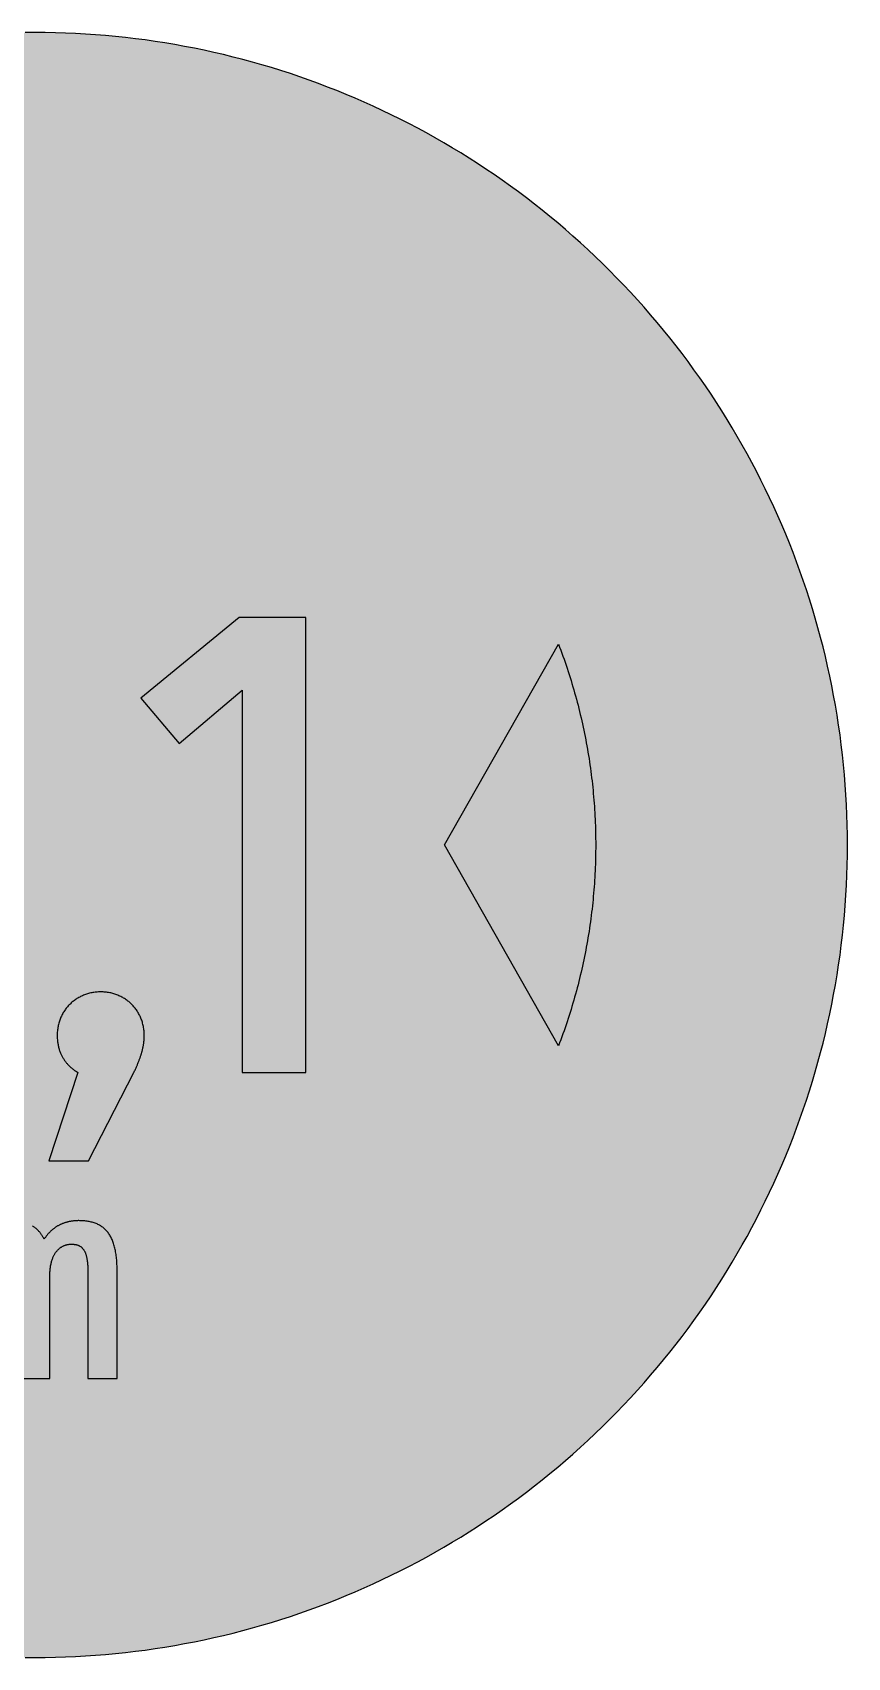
# Model space of a CAD drawing. Header units: millimetres. Extents: x 0 to 212, y 0 to 212.
# Drawn here: x 105.5 to 211.7, y 0.1 to 211.7 of the extents above; entities that cross this region are included whole.
import ezdxf

# ---------------------------------------------------------------- set-up
doc = ezdxf.new("R2010")
doc.units = ezdxf.units.MM

msp = doc.modelspace()

# ---------------------------------------------------------------- hatches: boundary and pattern name
for color, points in [(254, [(211.7189, 105.8869), (211.709, 107.2007), (211.6861, 108.5139), (211.6455, 109.8245), (211.5871, 111.1326), (211.5134, 112.4407), (211.4245, 113.7437), (211.3204, 115.0468), (211.201, 116.3447), (211.0638, 117.6426), (210.9114, 118.9355), (210.7413, 120.2258), (210.5584, 121.5136), (210.3577, 122.7988), (210.1418, 124.079), (209.9107, 125.3566), (209.6643, 126.6292), (209.4027, 127.8992), (209.1258, 129.1641), (208.8337, 130.4239), (208.5264, 131.6812), (208.2038, 132.936), (207.866, 134.1831), (207.5104, 135.4277), (207.1421, 136.6647), (206.7611, 137.8991), (206.3623, 139.1285), (205.9483, 140.3502), (205.5216, 141.5694), (205.0771, 142.781), (204.6199, 143.9901), (204.1474, 145.1915), (203.6623, 146.3853), (203.1619, 147.574), (202.6463, 148.7576), (202.1154, 149.9362), (201.5693, 151.1046), (201.0105, 152.2705), (200.439, 153.4262), (199.8523, 154.5768), (199.2503, 155.7198), (198.6356, 156.8577), (198.0057, 157.9855), (197.3605, 159.1081), (196.7052, 160.2232), (196.0321, 161.3281), (195.3489, 162.4279), (194.6504, 163.5176), (193.9366, 164.6022), (193.2102, 165.6766), (192.471, 166.7434), (191.7167, 167.8), (190.9521, 168.849), (190.1698, 169.8904), (189.3773, 170.9217), (188.5696, 171.9428), (187.7517, 172.9562), (186.9161, 173.9621), (186.0702, 174.9552), (185.2117, 175.9407), (184.338, 176.9161), (183.454, 177.8838), (182.5549, 178.8389), (181.643, 179.7837), (180.721, 180.7185), (179.7837, 181.643), (178.8389, 182.5549), (177.8838, 183.454), (176.9161, 184.338), (175.9407, 185.2117), (174.9552, 186.0702), (173.9621, 186.9161), (172.9562, 187.7492), (171.9428, 188.5696), (170.9217, 189.3773), (169.8904, 190.1698), (168.849, 190.9496), (167.8, 191.7167), (166.7408, 192.471), (165.6766, 193.2102), (164.6022, 193.9366), (163.5176, 194.6504), (162.4279, 195.3489), (161.3281, 196.0321), (160.2232, 196.7052), (159.1081, 197.3631), (157.9855, 198.0057), (156.8577, 198.6356), (155.7198, 199.2503), (154.5768, 199.8523), (153.4262, 200.439), (152.2705, 201.0131), (151.1046, 201.5719), (149.9362, 202.1154), (148.7576, 202.6463), (147.574, 203.1619), (146.3853, 203.6623), (145.1889, 204.15), (143.9875, 204.6199), (142.781, 205.0796), (141.5694, 205.5216), (140.3502, 205.9483), (139.1285, 206.3623), (137.8991, 206.7611), (136.6647, 207.1446), (135.4252, 207.5129), (134.1831, 207.866), (132.9334, 208.2038), (131.6812, 208.5264), (130.4239, 208.8337), (129.1641, 209.1284), (127.8966, 209.4052), (126.6292, 209.6668), (125.3541, 209.9132), (124.0765, 210.1444), (122.7963, 210.3603), (121.5136, 210.5584), (120.2258, 210.7438), (118.9355, 210.9114), (117.6401, 211.0638), (116.3447, 211.201), (115.0468, 211.3229), (113.7437, 211.4271), (112.4382, 211.516), (111.1326, 211.5896), (109.8245, 211.6455), (108.5113, 211.6861), (107.1982, 211.7115), (105.885, 211.7192), (104.5693, 211.7115), (103.2561, 211.6861), (101.9454, 211.6455), (100.6373, 211.5896), (99.3292, 211.516), (98.0262, 211.4271), (96.7232, 211.3229), (95.4253, 211.201), (94.1273, 211.0638), (92.8345, 210.9114), (91.5441, 210.7438), (90.2564, 210.5584), (88.9711, 210.3603), (87.691, 210.1444), (86.4133, 209.9132), (85.1408, 209.6668), (83.8708, 209.4052), (82.6059, 209.1284), (81.346, 208.8337), (80.0887, 208.5264), (78.834, 208.2038), (77.5868, 207.866), (76.3422, 207.5129), (75.1053, 207.1446), (73.8708, 206.7611), (72.6415, 206.3623), (71.4197, 205.9483), (70.2005, 205.5216), (68.9889, 205.0796), (67.7799, 204.6199), (66.5785, 204.15), (65.3847, 203.6623), (64.196, 203.1619), (63.0123, 202.6463), (61.8338, 202.1154), (60.6628, 201.5719), (59.4995, 201.0131), (58.3438, 200.439), (57.1932, 199.8523), (56.0502, 199.2503), (54.9123, 198.6356), (53.7845, 198.0057), (52.6618, 197.3631), (51.5468, 196.7052), (50.4419, 196.0321), (49.342, 195.3489), (48.2524, 194.6504), (47.1678, 193.9366), (46.0934, 193.2102), (45.0266, 192.471), (43.9699, 191.7167), (42.9209, 190.9496), (41.8795, 190.1698), (40.8483, 189.3773), (39.8272, 188.5696), (38.8137, 187.7492), (37.8079, 186.9161), (36.8148, 186.0702), (35.8292, 185.2117), (34.8539, 184.338), (33.8861, 183.454), (32.9311, 182.5549), (31.9862, 181.643), (31.049, 180.7185), (30.1269, 179.7837), (29.2151, 178.8389), (28.3159, 177.8838), (27.432, 176.9161), (26.5582, 175.9407), (25.6997, 174.9552), (24.8539, 173.9621), (24.0208, 172.9562), (23.2004, 171.9428), (22.3926, 170.9217), (21.6002, 169.8904), (20.8204, 168.849), (20.0533, 167.8), (19.2989, 166.7434), (18.5598, 165.6766), (17.8333, 164.6022), (17.1196, 163.5176), (16.4211, 162.4279), (15.7378, 161.3281), (15.0647, 160.2232), (14.4069, 159.1081), (13.7643, 157.9855), (13.1343, 156.8577), (12.5197, 155.7198), (11.9177, 154.5768), (11.3309, 153.4262), (10.7569, 152.2705), (10.1981, 151.1046), (9.6545, 149.9362), (9.1237, 148.7576), (8.6081, 147.574), (8.1077, 146.3853), (7.62, 145.1915), (7.1501, 143.9901), (6.6904, 142.781), (6.2484, 141.5694), (5.8217, 140.3502), (5.4077, 139.1285), (5.0089, 137.8991), (4.6253, 136.6647), (4.257, 135.4277), (3.904, 134.1831), (3.5662, 132.936), (3.2436, 131.6812), (2.9362, 130.4239), (2.6416, 129.1641), (2.3647, 127.8992), (2.1031, 126.6292), (1.8567, 125.3566), (1.6256, 124.079), (1.4097, 122.7988), (1.2116, 121.5136), (1.0262, 120.2258), (0.8585, 118.9355), (0.7061, 117.6426), (0.569, 116.3447), (0.447, 115.0468), (0.3429, 113.7437), (0.254, 112.4407), (0.1803, 111.1326), (0.1245, 109.8245), (0.0838, 108.5139), (0.0584, 107.2007), (0.0508, 105.885), (0.0584, 104.5718), (0.0838, 103.2586), (0.1245, 101.9454), (0.1803, 100.6373), (0.254, 99.3318), (0.3429, 98.0262), (0.447, 96.7232), (0.569, 95.4253), (0.7061, 94.1299), (0.8585, 92.8345), (1.0262, 91.5441), (1.2116, 90.2564), (1.4097, 88.9737), (1.6256, 87.6935), (1.8567, 86.4159), (2.1031, 85.1408), (2.3647, 83.8733), (2.6416, 82.6059), (2.9362, 81.346), (3.2436, 80.0887), (3.5662, 78.8365), (3.904, 77.5868), (4.257, 76.3448), (4.6253, 75.1053), (5.0089, 73.8708), (5.4077, 72.6415), (5.8217, 71.4197), (6.2484, 70.2005), (6.6904, 68.9889), (7.1501, 67.7824), (7.62, 66.581), (8.1077, 65.3847), (8.6081, 64.196), (9.1237, 63.0123), (9.6545, 61.8338), (10.1981, 60.6654), (10.7569, 59.4995), (11.3309, 58.3438), (11.9177, 57.1932), (12.5197, 56.0502), (13.1343, 54.9123), (13.7643, 53.7845), (14.4069, 52.6618), (15.0647, 51.5468), (15.7378, 50.4419), (16.4211, 49.342), (17.1196, 48.2524), (17.8333, 47.1678), (18.5598, 46.0934), (19.2989, 45.0291), (20.0533, 43.9699), (20.8204, 42.9209), (21.6002, 41.8795), (22.3926, 40.8483), (23.2004, 39.8272), (24.0208, 38.8137), (24.8539, 37.8079), (25.6997, 36.8148), (26.5582, 35.8292), (27.432, 34.8539), (28.3159, 33.8861), (29.2151, 32.9311), (30.1269, 31.9862), (31.049, 31.049), (31.9862, 30.1269), (32.9311, 29.2151), (33.8861, 28.3159), (34.8539, 27.432), (35.8292, 26.5582), (36.8148, 25.6997), (37.8079, 24.8539), (38.8137, 24.0182), (39.8272, 23.2004), (40.8483, 22.3926), (41.8795, 21.6002), (42.9209, 20.8178), (43.9699, 20.0533), (45.0266, 19.2989), (46.0934, 18.5598), (47.1678, 17.8333), (48.2524, 17.1196), (49.342, 16.4211), (50.4419, 15.7378), (51.5468, 15.0647), (52.6618, 14.4094), (53.7845, 13.7643), (54.9123, 13.1343), (56.0502, 12.5197), (57.1932, 11.9177), (58.3438, 11.3309), (59.4995, 10.7594), (60.6628, 10.2006), (61.8338, 9.6545), (63.0123, 9.1237), (64.196, 8.6081), (65.3847, 8.1077), (66.5785, 7.6225), (67.7799, 7.1501), (68.9889, 6.6929), (70.2005, 6.2484), (71.4197, 5.8217), (72.6415, 5.4077), (73.8708, 5.0089), (75.1053, 4.6279), (76.3422, 4.2596), (77.5868, 3.904), (78.834, 3.5662), (80.0887, 3.2436), (81.346, 2.9362), (82.6059, 2.6441), (83.8708, 2.3673), (85.1408, 2.1057), (86.4133, 1.8593), (87.691, 1.6281), (88.9711, 1.4122), (90.2564, 1.2116), (91.5441, 1.0287), (92.8345, 0.8585), (94.1273, 0.7061), (95.4253, 0.569), (96.7232, 0.4496), (98.0262, 0.3454), (99.3292, 0.2565), (100.6373, 0.1829), (101.9454, 0.1245), (103.2561, 0.0838), (104.5693, 0.061), (105.885, 0.0533), (107.1982, 0.061), (108.5113, 0.0838), (109.8245, 0.1245), (111.1326, 0.1829), (112.4382, 0.2565), (113.7437, 0.3454), (115.0468, 0.4496), (116.3447, 0.569), (117.6401, 0.7061), (118.9355, 0.8585), (120.2258, 1.0287), (121.5136, 1.2116), (122.7963, 1.4122), (124.0765, 1.6281), (125.3541, 1.8593), (126.6292, 2.1057), (127.8966, 2.3673), (129.1641, 2.6441), (130.4239, 2.9362), (131.6812, 3.2436), (132.9334, 3.5662), (134.1831, 3.904), (135.4252, 4.2596), (136.6647, 4.6279), (137.8991, 5.0089), (139.1285, 5.4077), (140.3502, 5.8217), (141.5694, 6.2484), (142.781, 6.6929), (143.9875, 7.1501), (145.1889, 7.6225), (146.3853, 8.1077), (147.574, 8.6081), (148.7576, 9.1237), (149.9362, 9.6545), (151.1046, 10.2006), (152.2705, 10.7594), (153.4262, 11.3309), (154.5768, 11.9177), (155.7198, 12.5197), (156.8577, 13.1343), (157.9855, 13.7643), (159.1081, 14.4094), (160.2232, 15.0647), (161.3281, 15.7378), (162.4279, 16.4211), (163.5176, 17.1196), (164.6022, 17.8333), (165.6766, 18.5598), (166.7408, 19.2989), (167.8, 20.0533), (168.849, 20.8178), (169.8904, 21.6002), (170.9217, 22.3926), (171.9428, 23.2004), (172.9562, 24.0182), (173.9621, 24.8539), (174.9552, 25.6997), (175.9407, 26.5582), (176.9161, 27.432), (177.8838, 28.3159), (178.8389, 29.2151), (179.7837, 30.1269), (180.721, 31.049), (181.643, 31.9862), (182.5549, 32.9311), (183.454, 33.8861), (184.338, 34.8539), (185.2117, 35.8292), (186.0702, 36.8148), (186.9161, 37.8079), (187.7517, 38.8137), (188.5696, 39.8272), (189.3773, 40.8483), (190.1698, 41.8795), (190.9521, 42.9209), (191.7167, 43.9699), (192.471, 45.0291), (193.2102, 46.0934), (193.9366, 47.1678), (194.6504, 48.2524), (195.3489, 49.342), (196.0321, 50.4419), (196.7052, 51.5468), (197.3605, 52.6618), (198.0057, 53.7845), (198.6356, 54.9123), (199.2503, 56.0502), (199.8523, 57.1932), (200.439, 58.3438), (201.0105, 59.4995), (201.5693, 60.6654), (202.1154, 61.8338), (202.6463, 63.0123), (203.1619, 64.196), (203.6623, 65.3847), (204.1474, 66.581), (204.6199, 67.7824), (205.0771, 68.9889), (205.5216, 70.2005), (205.9483, 71.4197), (206.3623, 72.6415), (206.7611, 73.8708), (207.1421, 75.1053), (207.5104, 76.3448), (207.866, 77.5868), (208.2038, 78.8365), (208.5264, 80.0887), (208.8337, 81.346), (209.1258, 82.6059), (209.4027, 83.8733), (209.6643, 85.1408), (209.9107, 86.4159), (210.1418, 87.6935), (210.3577, 88.9737), (210.5584, 90.2564), (210.7413, 91.5441), (210.9114, 92.8345), (211.0638, 94.1299), (211.201, 95.4253), (211.3204, 96.7232), (211.4245, 98.0262), (211.5134, 99.3318), (211.5871, 100.6373), (211.6455, 101.9454), (211.6861, 103.2586), (211.709, 104.5718), (211.7166, 105.885)]), (59, [(132.8663, 76.2536), (141.1633, 76.2536), (141.1633, 135.5203), (132.4434, 135.5203), (119.658, 125.0209), (124.6547, 119.0939), (132.8663, 126.0366)]), (59, [(159.2005, 105.8869), (174.0613, 132.0557), (174.2084, 131.6634), (174.3558, 131.2697), (174.5005, 130.876), (174.6428, 130.4823), (174.7825, 130.0886), (174.9196, 129.6924), (175.0568, 129.2962), (175.1889, 128.8999), (175.3184, 128.5011), (175.448, 128.1024), (175.575, 127.7036), (175.6969, 127.3048), (175.8188, 126.9035), (175.9382, 126.5022), (176.055, 126.1008), (176.1693, 125.6995), (176.2811, 125.2982), (176.3928, 124.8943), (176.4995, 124.4905), (176.6062, 124.0866), (176.7078, 123.6802), (176.8094, 123.2764), (176.9059, 122.87), (177.0024, 122.4636), (177.0964, 122.0546), (177.1879, 121.6482), (177.2768, 121.2393), (177.3631, 120.8303), (177.4469, 120.4214), (177.5308, 120.0125), (177.6095, 119.6035), (177.6857, 119.192), (177.7619, 118.7831), (177.833, 118.3716), (177.9041, 117.9601), (177.9727, 117.5461), (178.0388, 117.1346), (178.0997, 116.7206), (178.1607, 116.3091), (178.2191, 115.8951), (178.275, 115.4811), (178.3309, 115.0671), (178.3817, 114.6531), (178.4299, 114.2365), (178.4756, 113.8225), (178.5214, 113.4059), (178.562, 112.9894), (178.6026, 112.5753), (178.6382, 112.1588), (178.6738, 111.7422), (178.7068, 111.3231), (178.7373, 110.9066), (178.7652, 110.49), (178.7881, 110.0709), (178.8109, 109.6543), (178.8312, 109.2352), (178.8516, 108.8187), (178.8668, 108.3996), (178.8795, 107.9805), (178.8897, 107.5614), (178.8973, 107.1423), (178.9049, 106.7232), (178.9074, 106.3041), (178.91, 105.885), (178.9074, 105.4659), (178.9049, 105.0468), (178.8973, 104.6277), (178.8897, 104.2086), (178.8795, 103.7895), (178.8668, 103.3704), (178.8516, 102.9538), (178.8312, 102.5347), (178.8109, 102.1156), (178.7881, 101.6991), (178.7652, 101.28), (178.7373, 100.8634), (178.7068, 100.4468), (178.6738, 100.0303), (178.6382, 99.6137), (178.6026, 99.1972), (178.562, 98.7806), (178.5214, 98.364), (178.4756, 97.9475), (178.4299, 97.5335), (178.3817, 97.1194), (178.3309, 96.7029), (178.275, 96.2889), (178.2191, 95.8748), (178.1607, 95.4608), (178.0997, 95.0493), (178.0388, 94.6353), (177.9727, 94.2238), (177.9041, 93.8098), (177.833, 93.3983), (177.7619, 92.9869), (177.6857, 92.5779), (177.6095, 92.1664), (177.5308, 91.7575), (177.4469, 91.346), (177.3631, 90.9371), (177.2768, 90.5307), (177.1879, 90.1217), (177.0964, 89.7128), (177.0024, 89.3064), (176.9059, 88.9), (176.8094, 88.4936), (176.7078, 88.0897), (176.6062, 87.6833), (176.4995, 87.2795), (176.3928, 86.8756), (176.2811, 86.4718), (176.1693, 86.0704), (176.055, 85.6666), (175.9382, 85.2653), (175.8188, 84.8665), (175.6969, 84.4652), (175.575, 84.0664), (175.448, 83.6676), (175.3184, 83.2688), (175.1889, 82.87), (175.0568, 82.4738), (174.9196, 82.0776), (174.7825, 81.6813), (174.6428, 81.2876), (174.5005, 80.8939), (174.3558, 80.5002), (174.2084, 80.1065), (174.0611, 79.7154)]), (59, [(108.7508, 81.0793), (108.7501, 80.9371), (108.7552, 80.7974), (108.7628, 80.6602), (108.7704, 80.5256), (108.7831, 80.3935), (108.7984, 80.264), (108.8161, 80.137), (108.8339, 80.0125), (108.8568, 79.8906), (108.8796, 79.7712), (108.905, 79.6519), (108.933, 79.5376), (108.9635, 79.4233), (108.9965, 79.314), (109.0295, 79.2048), (109.0651, 79.0981), (109.1032, 78.994), (109.1413, 78.8924), (109.1819, 78.7908), (109.2251, 78.6943), (109.2683, 78.5978), (109.3114, 78.5038), (109.3597, 78.4123), (109.4054, 78.3234), (109.4537, 78.2371), (109.5045, 78.1507), (109.5527, 78.0669), (109.6061, 77.9856), (109.6569, 77.9069), (109.7102, 77.8307), (109.7636, 77.7545), (109.8194, 77.6808), (109.8728, 77.6097), (109.9287, 77.5386), (109.9845, 77.4725), (110.0404, 77.4065), (110.0963, 77.343), (110.1522, 77.2795), (110.2106, 77.2211), (110.2665, 77.1627), (110.3224, 77.1042), (110.3808, 77.0509), (110.4367, 76.9976), (110.4925, 76.9442), (110.5484, 76.896), (110.6043, 76.8477), (110.6602, 76.802), (110.7135, 76.7563), (110.7669, 76.7131), (110.8202, 76.6724), (110.8735, 76.6318), (110.9243, 76.5937), (110.9777, 76.5581), (111.0259, 76.5226), (111.0742, 76.487), (111.1225, 76.4565), (111.1707, 76.4261), (111.2164, 76.3956), (111.2596, 76.3676), (111.3028, 76.3422), (111.3434, 76.3168), (111.3841, 76.294), (111.4222, 76.2737), (111.4577, 76.2533), (107.6494, 64.7386), (112.8145, 64.7386), (118.7415, 76.2536), (118.7907, 76.36), (118.8415, 76.4642), (118.8898, 76.5683), (118.938, 76.6699), (118.9838, 76.7715), (119.0269, 76.8706), (119.0727, 76.9696), (119.1133, 77.0661), (119.1565, 77.1627), (119.1971, 77.2592), (119.2352, 77.3532), (119.2733, 77.4446), (119.3114, 77.536), (119.347, 77.6275), (119.3825, 77.7164), (119.4156, 77.8027), (119.4486, 77.8916), (119.4816, 77.9755), (119.5121, 78.0618), (119.5426, 78.1456), (119.5705, 78.2269), (119.5984, 78.3107), (119.6264, 78.392), (119.6518, 78.4708), (119.6772, 78.5495), (119.7026, 78.6282), (119.7254, 78.7044), (119.7483, 78.7806), (119.7712, 78.8568), (119.7915, 78.9305), (119.8118, 79.0042), (119.8296, 79.0778), (119.8499, 79.1489), (119.8677, 79.2201), (119.8829, 79.2912), (119.9007, 79.3623), (119.9159, 79.4309), (119.9286, 79.4995), (119.9439, 79.5655), (119.9566, 79.6315), (119.9693, 79.7001), (119.982, 79.7636), (119.9921, 79.8297), (120.0023, 79.8932), (120.0125, 79.9567), (120.0226, 80.0202), (120.0302, 80.0837), (120.0379, 80.1446), (120.0455, 80.2081), (120.0531, 80.2691), (120.0582, 80.3275), (120.0633, 80.3885), (120.0683, 80.4469), (120.0734, 80.5078), (120.0785, 80.5663), (120.081, 80.6247), (120.0861, 80.6831), (120.0887, 80.739), (120.0912, 80.7974), (120.0912, 80.8533), (120.0937, 80.9092), (120.0937, 80.9676), (120.0937, 81.0235), (120.0937, 81.0768), (120.0937, 81.2292), (120.0887, 81.3765), (120.0785, 81.5238), (120.0658, 81.6712), (120.0506, 81.8159), (120.0328, 81.9607), (120.0099, 82.103), (119.982, 82.2452), (119.954, 82.3849), (119.921, 82.5246), (119.8855, 82.6592), (119.8474, 82.7964), (119.8042, 82.9285), (119.761, 83.0605), (119.7127, 83.1926), (119.6619, 83.3222), (119.6061, 83.4492), (119.5502, 83.5736), (119.4892, 83.6981), (119.4283, 83.8175), (119.3622, 83.9394), (119.2936, 84.0562), (119.2225, 84.1731), (119.1489, 84.2848), (119.0727, 84.3991), (118.9914, 84.5083), (118.9101, 84.615), (118.8263, 84.7217), (118.7399, 84.8233), (118.651, 84.9249), (118.5596, 85.024), (118.4656, 85.1205), (118.3691, 85.2145), (118.27, 85.3059), (118.1684, 85.3948), (118.0643, 85.4812), (117.9601, 85.565), (117.8535, 85.6488), (117.7417, 85.7275), (117.6299, 85.8037), (117.5156, 85.8774), (117.4013, 85.9485), (117.282, 86.0171), (117.1626, 86.0831), (117.0407, 86.1441), (116.9187, 86.2051), (116.7917, 86.2609), (116.6647, 86.3168), (116.5377, 86.3676), (116.4057, 86.4159), (116.2736, 86.4591), (116.139, 86.5022), (116.0043, 86.5403), (115.8672, 86.5759), (115.73, 86.6089), (115.5903, 86.6394), (115.4481, 86.6648), (115.3058, 86.6877), (115.1611, 86.7054), (115.0163, 86.7207), (114.869, 86.7334), (114.7216, 86.7435), (114.5718, 86.7486), (114.4219, 86.7512), (114.2721, 86.7486), (114.1222, 86.7435), (113.9749, 86.7334), (113.8276, 86.7207), (113.6828, 86.7054), (113.538, 86.6877), (113.3958, 86.6648), (113.2535, 86.6394), (113.1138, 86.6089), (112.9767, 86.5759), (112.8395, 86.5403), (112.7023, 86.5022), (112.5703, 86.4591), (112.4382, 86.4159), (112.3061, 86.3676), (112.1791, 86.3168), (112.0521, 86.2609), (111.9251, 86.2051), (111.8032, 86.1441), (111.6813, 86.0831), (111.5619, 86.0171), (111.4425, 85.9485), (111.3282, 85.8774), (111.2139, 85.8037), (111.1021, 85.7275), (110.9929, 85.6488), (110.8837, 85.565), (110.7796, 85.4812), (110.6754, 85.3948), (110.5738, 85.3059), (110.4748, 85.2145), (110.3782, 85.1205), (110.2843, 85.024), (110.1928, 84.9249), (110.1039, 84.8233), (110.0176, 84.7217), (109.9337, 84.615), (109.8525, 84.5083), (109.7737, 84.3991), (109.695, 84.2848), (109.6213, 84.1731), (109.5502, 84.0562), (109.4816, 83.9394), (109.4181, 83.8175), (109.3546, 83.6981), (109.2937, 83.5736), (109.2378, 83.4492), (109.1844, 83.3222), (109.1311, 83.1926), (109.0854, 83.0605), (109.0397, 82.9285), (108.9965, 82.7964), (108.9584, 82.6592), (108.9228, 82.5246), (108.8898, 82.3849), (108.8619, 82.2452), (108.8365, 82.103), (108.8136, 81.9607), (108.7933, 81.8159), (108.778, 81.6712), (108.7653, 81.5238), (108.7577, 81.3765), (108.7501, 81.2292), (108.7501, 81.0768)]), (59, [(107.7874, 36.3897), (107.7874, 49.6986), (107.7874, 49.8526), (107.79, 50.0024), (107.7976, 50.1498), (107.8052, 50.2945), (107.8154, 50.4342), (107.8281, 50.5714), (107.8408, 50.706), (107.8586, 50.8356), (107.8763, 50.9626), (107.8967, 51.087), (107.9195, 51.2064), (107.9449, 51.3232), (107.9703, 51.4375), (107.9983, 51.5493), (108.0287, 51.656), (108.0592, 51.7601), (108.0922, 51.8617), (108.1253, 51.9608), (108.1634, 52.0548), (108.1989, 52.1487), (108.2396, 52.2376), (108.2777, 52.324), (108.3208, 52.4104), (108.364, 52.4916), (108.4072, 52.5678), (108.4529, 52.644), (108.4986, 52.7177), (108.5469, 52.7888), (108.5952, 52.8574), (108.646, 52.9209), (108.6942, 52.9844), (108.7476, 53.0454), (108.7984, 53.1038), (108.8517, 53.1597), (108.905, 53.2105), (108.9609, 53.2613), (109.0168, 53.3121), (109.0727, 53.3578), (109.1286, 53.401), (109.1844, 53.4441), (109.2429, 53.4822), (109.2987, 53.5203), (109.3572, 53.5559), (109.4156, 53.5889), (109.4765, 53.6219), (109.535, 53.6499), (109.5934, 53.6778), (109.6518, 53.7032), (109.7128, 53.7286), (109.7712, 53.7489), (109.8321, 53.7693), (109.8906, 53.7896), (109.949, 53.8048), (110.0099, 53.8201), (110.0684, 53.8353), (110.1268, 53.8455), (110.1852, 53.8556), (110.2436, 53.8658), (110.2995, 53.8734), (110.3579, 53.8785), (110.4138, 53.8836), (110.4697, 53.8861), (110.5256, 53.8886), (110.5814, 53.8886), (110.6475, 53.8886), (110.7135, 53.8861), (110.777, 53.8836), (110.8431, 53.881), (110.904, 53.8759), (110.965, 53.8683), (111.0259, 53.8607), (111.0869, 53.8531), (111.1453, 53.8429), (111.2037, 53.8302), (111.2596, 53.8175), (111.3155, 53.8023), (111.3688, 53.787), (111.4222, 53.7693), (111.4755, 53.7489), (111.5263, 53.7286), (111.5771, 53.7058), (111.6254, 53.6829), (111.6736, 53.6575), (111.7219, 53.6296), (111.7676, 53.6016), (111.8133, 53.5686), (111.8565, 53.5381), (111.8997, 53.5026), (111.9403, 53.467), (111.9835, 53.4289), (112.0216, 53.3883), (112.0597, 53.3451), (112.0978, 53.3019), (112.1359, 53.2562), (112.1715, 53.2079), (112.207, 53.1571), (112.2401, 53.1038), (112.2731, 53.0504), (112.3036, 52.992), (112.334, 52.9336), (112.362, 52.8726), (112.3925, 52.8091), (112.4179, 52.7431), (112.4458, 52.6745), (112.4712, 52.6034), (112.4941, 52.5323), (112.5169, 52.4561), (112.5398, 52.3773), (112.5601, 52.2961), (112.5804, 52.2148), (112.5982, 52.1284), (112.616, 52.0395), (112.6338, 51.9481), (112.649, 51.8541), (112.6642, 51.7576), (112.6769, 51.6585), (112.6896, 51.5569), (112.6998, 51.4528), (112.71, 51.3436), (112.7201, 51.2343), (112.7277, 51.12), (112.7354, 51.0032), (112.7404, 50.8838), (112.7455, 50.7619), (112.7481, 50.6374), (112.7506, 50.5079), (112.7531, 50.3758), (112.7531, 50.2412), (112.7552, 36.3897), (116.5571, 36.3897), (116.5571, 50.4373), (116.5555, 50.6476), (116.5504, 50.8533), (116.5454, 51.0565), (116.5377, 51.2572), (116.5276, 51.4528), (116.5174, 51.6458), (116.5022, 51.8338), (116.4844, 52.0192), (116.4666, 52.1995), (116.4463, 52.3773), (116.4234, 52.5526), (116.3955, 52.7228), (116.3676, 52.8904), (116.3371, 53.053), (116.3066, 53.213), (116.271, 53.3705), (116.2329, 53.5229), (116.1923, 53.6702), (116.1517, 53.8175), (116.1059, 53.9598), (116.0602, 54.0969), (116.0094, 54.2341), (115.9586, 54.3636), (115.9027, 54.4932), (115.8469, 54.6176), (115.7859, 54.7395), (115.7249, 54.8564), (115.6614, 54.9732), (115.5929, 55.0824), (115.5243, 55.1917), (115.4532, 55.2958), (115.377, 55.3974), (115.3008, 55.4939), (115.2195, 55.5904), (115.1382, 55.6819), (115.0518, 55.7682), (114.9655, 55.8546), (114.874, 55.9359), (114.7826, 56.0146), (114.6861, 56.0883), (114.587, 56.1594), (114.4854, 56.228), (114.3838, 56.294), (114.2771, 56.3575), (114.1679, 56.4159), (114.0536, 56.4718), (113.9393, 56.5252), (113.8225, 56.5734), (113.7031, 56.6217), (113.5786, 56.6649), (113.4516, 56.703), (113.3246, 56.7411), (113.1926, 56.7766), (113.0579, 56.8071), (112.9208, 56.835), (112.7785, 56.8604), (112.6363, 56.8833), (112.489, 56.9011), (112.3417, 56.9163), (112.1893, 56.9316), (112.0343, 56.9417), (111.8768, 56.9493), (111.7143, 56.9519), (111.5517, 56.9544), (111.4654, 56.9544), (111.3815, 56.9519), (111.2952, 56.9493), (111.2114, 56.9443), (111.1275, 56.9392), (111.0437, 56.9341), (110.9599, 56.9265), (110.8786, 56.9189), (110.7948, 56.9087), (110.7135, 56.8985), (110.6322, 56.8884), (110.551, 56.8757), (110.4697, 56.8604), (110.3909, 56.8452), (110.3097, 56.83), (110.2309, 56.8122), (110.1522, 56.7944), (110.0734, 56.7741), (109.9947, 56.7538), (109.9185, 56.7309), (109.8398, 56.708), (109.7636, 56.6852), (109.6874, 56.6598), (109.6112, 56.6318), (109.535, 56.6039), (109.4613, 56.576), (109.3876, 56.5455), (109.314, 56.515), (109.2403, 56.482), (109.1667, 56.449), (109.0955, 56.4134), (109.0244, 56.3778), (108.9533, 56.3397), (108.8822, 56.3016), (108.8111, 56.261), (108.7425, 56.2204), (108.6739, 56.1772), (108.6053, 56.134), (108.5367, 56.0883), (108.4707, 56.0426), (108.4047, 55.9943), (108.3386, 55.946), (108.2726, 55.8978), (108.2065, 55.8444), (108.143, 55.7936), (108.0795, 55.7403), (108.016, 55.6844), (107.9551, 55.6285), (107.8916, 55.5701), (107.8306, 55.5117), (107.7722, 55.4507), (107.7112, 55.3898), (107.6528, 55.3263), (107.5944, 55.2628), (107.536, 55.1967), (107.4801, 55.1307), (107.4242, 55.0621), (107.3683, 54.9935), (107.3125, 54.9224), (107.2591, 54.8513), (107.2058, 54.7776), (107.1524, 54.7014), (107.0991, 54.6252), (107.0483, 54.549), (107.0102, 54.6227), (106.9696, 54.6989), (106.9315, 54.7726), (106.8883, 54.8437), (106.8476, 54.9148), (106.8045, 54.9834), (106.7613, 55.052), (106.7156, 55.1205), (106.6698, 55.1866), (106.6241, 55.2501), (106.5759, 55.3136), (106.5301, 55.3745), (106.4793, 55.4355), (106.4311, 55.4965), (106.3803, 55.5549), (106.3295, 55.6108), (106.2761, 55.6666), (106.2228, 55.7225), (106.1695, 55.7759), (106.1136, 55.8292), (106.0577, 55.88), (106.0018, 55.9283), (105.9434, 55.9791), (105.885, 56.0248), (105.8266, 56.073), (105.7656, 56.1162), (105.7046, 56.1619), (105.6411, 56.2026), (105.5802, 56.2458), (105.5167, 56.2864), (105.4506, 56.3245), (105.3846, 56.3626), (105.3186, 56.3982), (105.2525, 56.4337), (105.1839, 56.4693), (105.1154, 56.5023), (105.0442, 56.5328), (104.9731, 56.5658), (104.902, 56.5937), (104.8309, 56.6217), (104.7572, 56.6496), (104.681, 56.675), (104.6074, 56.7004), (104.5312, 56.7233), (104.4524, 56.7461), (104.3762, 56.769), (104.2975, 56.7893), (104.2162, 56.8071), (104.1375, 56.8249), (104.0562, 56.8427), (103.9724, 56.8579), (103.8885, 56.8706), (103.8047, 56.8858), (103.7209, 56.896), (103.6345, 56.9087), (103.5482, 56.9163), (103.4593, 56.9265), (103.3704, 56.9341), (103.2815, 56.9392), (103.19, 56.9443), (103.0986, 56.9493), (103.0072, 56.9519), (102.9132, 56.9544), (102.8192, 56.9544), (102.7405, 56.9544), (102.6592, 56.9519), (102.5804, 56.9493), (102.5017, 56.9468), (102.4204, 56.9417), (102.3417, 56.9341), (102.2629, 56.929), (102.1842, 56.9214), (102.1055, 56.9112), (102.0267, 56.9011), (101.948, 56.8909), (101.8718, 56.8782), (101.793, 56.8655), (101.7143, 56.8503), (101.6381, 56.835), (101.5619, 56.8173), (101.4857, 56.7995), (101.4095, 56.7792), (101.3333, 56.7588), (101.2571, 56.7385), (101.1809, 56.7157), (101.1072, 56.6903), (101.031, 56.6649), (100.9574, 56.6395), (100.8837, 56.6115), (100.8101, 56.5836), (100.7389, 56.5531), (100.6653, 56.5201), (100.5942, 56.4871), (100.5205, 56.454), (100.4494, 56.4185), (100.3808, 56.3829), (100.3097, 56.3448), (100.2386, 56.3042), (100.17, 56.2635), (100.1014, 56.2229), (100.0328, 56.1797), (99.9668, 56.134), (99.8982, 56.0883), (99.8322, 56.0426), (99.7661, 55.9918), (99.7001, 55.9435), (99.6366, 55.8902), (99.5731, 55.8394), (99.5096, 55.7835), (99.4461, 55.7276), (99.3826, 55.6717), (99.3216, 55.6133), (99.2607, 55.5523), (99.1997, 55.4914), (99.1413, 55.4279), (99.0829, 55.3644), (99.0244, 55.2983), (98.966, 55.2298), (98.9101, 55.1612), (98.8543, 55.0901), (98.7984, 55.0189), (98.745, 54.9453), (98.6917, 54.8691), (98.6384, 54.7929), (98.585, 54.7141), (98.5342, 54.6354), (98.4834, 54.5541), (98.4352, 54.4703), (97.8531, 56.5683), (95.214, 56.5683), (95.214, 36.3897), (99.0177, 36.3897), (99.0177, 49.4672), (99.0168, 49.6291), (99.0219, 49.7891), (99.027, 49.944), (99.0346, 50.0964), (99.0448, 50.2463), (99.0575, 50.3911), (99.0727, 50.5308), (99.0905, 50.6705), (99.1083, 50.8025), (99.1311, 50.9346), (99.154, 51.0616), (99.1768, 51.1861), (99.2048, 51.3055), (99.2327, 51.4223), (99.2632, 51.5366), (99.2937, 51.6458), (99.3292, 51.7525), (99.3623, 51.8566), (99.4004, 51.9582), (99.4385, 52.0573), (99.4766, 52.1513), (99.5172, 52.2427), (99.5604, 52.3316), (99.6036, 52.418), (99.6493, 52.4993), (99.695, 52.5805), (99.7407, 52.6567), (99.789, 52.7304), (99.8372, 52.8041), (99.888, 52.8726), (99.9388, 52.9387), (99.9922, 53.0022), (100.043, 53.0631), (100.0963, 53.1216), (100.1522, 53.1774), (100.2055, 53.2308), (100.2614, 53.2816), (100.3173, 53.3298), (100.3757, 53.3756), (100.4316, 53.4213), (100.49, 53.4619), (100.5459, 53.5026), (100.6043, 53.5381), (100.6627, 53.5737), (100.7212, 53.6067), (100.7821, 53.6397), (100.8405, 53.6677), (100.899, 53.6956), (100.9574, 53.721), (101.0158, 53.7439), (101.0768, 53.7642), (101.1352, 53.7845), (101.1936, 53.8023), (101.252, 53.8175), (101.3079, 53.8328), (101.3663, 53.8429), (101.4247, 53.8556), (101.4806, 53.8632), (101.5365, 53.8734), (101.5924, 53.8785), (101.6483, 53.8836), (101.7016, 53.8861), (101.7575, 53.8886), (101.8108, 53.8886), (101.8769, 53.8886), (101.9429, 53.8861), (102.0064, 53.8836), (102.0699, 53.881), (102.1334, 53.8759), (102.1944, 53.8683), (102.2553, 53.8607), (102.3163, 53.8531), (102.3747, 53.8429), (102.4306, 53.8302), (102.489, 53.8175), (102.5423, 53.8023), (102.5982, 53.787), (102.6516, 53.7693), (102.7049, 53.7489), (102.7557, 53.7286), (102.8065, 53.7058), (102.8548, 53.6829), (102.903, 53.6575), (102.9513, 53.6296), (102.997, 53.6016), (103.0427, 53.5686), (103.0859, 53.5381), (103.1291, 53.5026), (103.1697, 53.467), (103.2129, 53.4289), (103.251, 53.3883), (103.2916, 53.3451), (103.3272, 53.3019), (103.3653, 53.2562), (103.4009, 53.2079), (103.4364, 53.1571), (103.4694, 53.1038), (103.5025, 53.0504), (103.5329, 52.992), (103.5634, 52.9336), (103.5939, 52.8726), (103.6218, 52.8091), (103.6498, 52.7431), (103.6752, 52.6745), (103.7006, 52.6034), (103.7234, 52.5323), (103.7463, 52.4561), (103.7692, 52.3773), (103.7895, 52.2961), (103.8098, 52.2148), (103.8276, 52.1284), (103.8454, 52.0395), (103.8631, 51.9481), (103.8784, 51.8541), (103.8936, 51.7576), (103.9063, 51.6585), (103.919, 51.5569), (103.9292, 51.4528), (103.9393, 51.3436), (103.9495, 51.2343), (103.9571, 51.12), (103.9647, 51.0032), (103.9698, 50.8838), (103.9749, 50.7619), (103.98, 50.6374), (103.9825, 50.5079), (103.9825, 50.3758), (103.9851, 50.2412), (103.9855, 36.3897)])]:
    msp.add_hatch(color=color).paths.add_polyline_path(points)

# ---------------------------------------------------------------- linework, layer by layer
at = {"color": 254}
for points in [[(211.7189, 105.8869), (211.709, 107.2007), (211.6861, 108.5139), (211.6455, 109.8245), (211.5871, 111.1326), (211.5134, 112.4407), (211.4245, 113.7437), (211.3204, 115.0468), (211.201, 116.3447), (211.0638, 117.6426), (210.9114, 118.9355), (210.7413, 120.2258), (210.5584, 121.5136), (210.3577, 122.7988), (210.1418, 124.079), (209.9107, 125.3566), (209.6643, 126.6292), (209.4027, 127.8992), (209.1258, 129.1641), (208.8337, 130.4239), (208.5264, 131.6812), (208.2038, 132.936), (207.866, 134.1831), (207.5104, 135.4277), (207.1421, 136.6647), (206.7611, 137.8991), (206.3623, 139.1285), (205.9483, 140.3502), (205.5216, 141.5694), (205.0771, 142.781), (204.6199, 143.9901), (204.1474, 145.1915), (203.6623, 146.3853), (203.1619, 147.574), (202.6463, 148.7576), (202.1154, 149.9362), (201.5693, 151.1046), (201.0105, 152.2705), (200.439, 153.4262), (199.8523, 154.5768), (199.2503, 155.7198), (198.6356, 156.8577), (198.0057, 157.9855), (197.3605, 159.1081), (196.7052, 160.2232), (196.0321, 161.3281), (195.3489, 162.4279), (194.6504, 163.5176), (193.9366, 164.6022), (193.2102, 165.6766), (192.471, 166.7434), (191.7167, 167.8), (190.9521, 168.849), (190.1698, 169.8904), (189.3773, 170.9217), (188.5696, 171.9428), (187.7517, 172.9562), (186.9161, 173.9621), (186.0702, 174.9552), (185.2117, 175.9407), (184.338, 176.9161), (183.454, 177.8838), (182.5549, 178.8389), (181.643, 179.7837), (180.721, 180.7185), (179.7837, 181.643), (178.8389, 182.5549), (177.8838, 183.454), (176.9161, 184.338), (175.9407, 185.2117), (174.9552, 186.0702), (173.9621, 186.9161), (172.9562, 187.7492), (171.9428, 188.5696), (170.9217, 189.3773), (169.8904, 190.1698), (168.849, 190.9496), (167.8, 191.7167), (166.7408, 192.471), (165.6766, 193.2102), (164.6022, 193.9366), (163.5176, 194.6504), (162.4279, 195.3489), (161.3281, 196.0321), (160.2232, 196.7052), (159.1081, 197.3631), (157.9855, 198.0057), (156.8577, 198.6356), (155.7198, 199.2503), (154.5768, 199.8523), (153.4262, 200.439), (152.2705, 201.0131), (151.1046, 201.5719), (149.9362, 202.1154), (148.7576, 202.6463), (147.574, 203.1619), (146.3853, 203.6623), (145.1889, 204.15), (143.9875, 204.6199), (142.781, 205.0796), (141.5694, 205.5216), (140.3502, 205.9483), (139.1285, 206.3623), (137.8991, 206.7611), (136.6647, 207.1446), (135.4252, 207.5129), (134.1831, 207.866), (132.9334, 208.2038), (131.6812, 208.5264), (130.4239, 208.8337), (129.1641, 209.1284), (127.8966, 209.4052), (126.6292, 209.6668), (125.3541, 209.9132), (124.0765, 210.1444), (122.7963, 210.3603), (121.5136, 210.5584), (120.2258, 210.7438), (118.9355, 210.9114), (117.6401, 211.0638), (116.3447, 211.201), (115.0468, 211.3229), (113.7437, 211.4271), (112.4382, 211.516), (111.1326, 211.5896), (109.8245, 211.6455), (108.5113, 211.6861), (107.1982, 211.7115), (105.885, 211.7192), (104.5693, 211.7115)], [(104.5693, 0.061), (105.885, 0.0533), (107.1982, 0.061), (108.5113, 0.0838), (109.8245, 0.1245), (111.1326, 0.1829), (112.4382, 0.2565), (113.7437, 0.3454), (115.0468, 0.4496), (116.3447, 0.569), (117.6401, 0.7061), (118.9355, 0.8585), (120.2258, 1.0287), (121.5136, 1.2116), (122.7963, 1.4122), (124.0765, 1.6281), (125.3541, 1.8593), (126.6292, 2.1057), (127.8966, 2.3673), (129.1641, 2.6441), (130.4239, 2.9362), (131.6812, 3.2436), (132.9334, 3.5662), (134.1831, 3.904), (135.4252, 4.2596), (136.6647, 4.6279), (137.8991, 5.0089), (139.1285, 5.4077), (140.3502, 5.8217), (141.5694, 6.2484), (142.781, 6.6929), (143.9875, 7.1501), (145.1889, 7.6225), (146.3853, 8.1077), (147.574, 8.6081), (148.7576, 9.1237), (149.9362, 9.6545), (151.1046, 10.2006), (152.2705, 10.7594), (153.4262, 11.3309), (154.5768, 11.9177), (155.7198, 12.5197), (156.8577, 13.1343), (157.9855, 13.7643), (159.1081, 14.4094), (160.2232, 15.0647), (161.3281, 15.7378), (162.4279, 16.4211), (163.5176, 17.1196), (164.6022, 17.8333), (165.6766, 18.5598), (166.7408, 19.2989), (167.8, 20.0533), (168.849, 20.8178), (169.8904, 21.6002), (170.9217, 22.3926), (171.9428, 23.2004), (172.9562, 24.0182), (173.9621, 24.8539), (174.9552, 25.6997), (175.9407, 26.5582), (176.9161, 27.432), (177.8838, 28.3159), (178.8389, 29.2151), (179.7837, 30.1269), (180.721, 31.049), (181.643, 31.9862), (182.5549, 32.9311), (183.454, 33.8861), (184.338, 34.8539), (185.2117, 35.8292), (186.0702, 36.8148), (186.9161, 37.8079), (187.7517, 38.8137), (188.5696, 39.8272), (189.3773, 40.8483), (190.1698, 41.8795), (190.9521, 42.9209), (191.7167, 43.9699), (192.471, 45.0291), (193.2102, 46.0934), (193.9366, 47.1678), (194.6504, 48.2524), (195.3489, 49.342), (196.0321, 50.4419), (196.7052, 51.5468), (197.3605, 52.6618), (198.0057, 53.7845), (198.6356, 54.9123), (199.2503, 56.0502), (199.8523, 57.1932), (200.439, 58.3438), (201.0105, 59.4995), (201.5693, 60.6654), (202.1154, 61.8338), (202.6463, 63.0123), (203.1619, 64.196), (203.6623, 65.3847), (204.1474, 66.581), (204.6199, 67.7824), (205.0771, 68.9889), (205.5216, 70.2005), (205.9483, 71.4197), (206.3623, 72.6415), (206.7611, 73.8708), (207.1421, 75.1053), (207.5104, 76.3448), (207.866, 77.5868), (208.2038, 78.8365), (208.5264, 80.0887), (208.8337, 81.346), (209.1258, 82.6059), (209.4027, 83.8733), (209.6643, 85.1408), (209.9107, 86.4159), (210.1418, 87.6935), (210.3577, 88.9737), (210.5584, 90.2564), (210.7413, 91.5441), (210.9114, 92.8345), (211.0638, 94.1299), (211.201, 95.4253), (211.3204, 96.7232), (211.4245, 98.0262), (211.5134, 99.3318), (211.5871, 100.6373), (211.6455, 101.9454), (211.6861, 103.2586), (211.709, 104.5718), (211.7166, 105.885), (211.7189, 105.8869)]]:
    msp.add_lwpolyline(points, dxfattribs=at)
at = {"color": 59}
for points in [[(132.8663, 76.2536), (141.1633, 76.2536), (141.1633, 135.5203), (132.4434, 135.5203), (119.658, 125.0209), (124.6547, 119.0939), (132.8663, 126.0366), (132.8663, 76.2536)], [(159.2005, 105.8869), (174.0613, 132.0557), (174.2084, 131.6634), (174.3558, 131.2697), (174.5005, 130.876), (174.6428, 130.4823), (174.7825, 130.0886), (174.9196, 129.6924), (175.0568, 129.2962), (175.1889, 128.8999), (175.3184, 128.5011), (175.448, 128.1024), (175.575, 127.7036), (175.6969, 127.3048), (175.8188, 126.9035), (175.9382, 126.5022), (176.055, 126.1008), (176.1693, 125.6995), (176.2811, 125.2982), (176.3928, 124.8943), (176.4995, 124.4905), (176.6062, 124.0866), (176.7078, 123.6802), (176.8094, 123.2764), (176.9059, 122.87), (177.0024, 122.4636), (177.0964, 122.0546), (177.1879, 121.6482), (177.2768, 121.2393), (177.3631, 120.8303), (177.4469, 120.4214), (177.5308, 120.0125), (177.6095, 119.6035), (177.6857, 119.192), (177.7619, 118.7831), (177.833, 118.3716), (177.9041, 117.9601), (177.9727, 117.5461), (178.0388, 117.1346), (178.0997, 116.7206), (178.1607, 116.3091), (178.2191, 115.8951), (178.275, 115.4811), (178.3309, 115.0671), (178.3817, 114.6531), (178.4299, 114.2365), (178.4756, 113.8225), (178.5214, 113.4059), (178.562, 112.9894), (178.6026, 112.5753), (178.6382, 112.1588), (178.6738, 111.7422), (178.7068, 111.3231), (178.7373, 110.9066), (178.7652, 110.49), (178.7881, 110.0709), (178.8109, 109.6543), (178.8312, 109.2352), (178.8516, 108.8187), (178.8668, 108.3996), (178.8795, 107.9805), (178.8897, 107.5614), (178.8973, 107.1423), (178.9049, 106.7232), (178.9074, 106.3041), (178.91, 105.885), (178.9074, 105.4659), (178.9049, 105.0468), (178.8973, 104.6277), (178.8897, 104.2086), (178.8795, 103.7895), (178.8668, 103.3704), (178.8516, 102.9538), (178.8312, 102.5347), (178.8109, 102.1156), (178.7881, 101.6991), (178.7652, 101.28), (178.7373, 100.8634), (178.7068, 100.4468), (178.6738, 100.0303), (178.6382, 99.6137), (178.6026, 99.1972), (178.562, 98.7806), (178.5214, 98.364), (178.4756, 97.9475), (178.4299, 97.5335), (178.3817, 97.1194), (178.3309, 96.7029), (178.275, 96.2889), (178.2191, 95.8748), (178.1607, 95.4608), (178.0997, 95.0493), (178.0388, 94.6353), (177.9727, 94.2238), (177.9041, 93.8098), (177.833, 93.3983), (177.7619, 92.9869), (177.6857, 92.5779), (177.6095, 92.1664), (177.5308, 91.7575), (177.4469, 91.346), (177.3631, 90.9371), (177.2768, 90.5307), (177.1879, 90.1217), (177.0964, 89.7128), (177.0024, 89.3064), (176.9059, 88.9), (176.8094, 88.4936), (176.7078, 88.0897), (176.6062, 87.6833), (176.4995, 87.2795), (176.3928, 86.8756), (176.2811, 86.4718), (176.1693, 86.0704), (176.055, 85.6666), (175.9382, 85.2653), (175.8188, 84.8665), (175.6969, 84.4652), (175.575, 84.0664), (175.448, 83.6676), (175.3184, 83.2688), (175.1889, 82.87), (175.0568, 82.4738), (174.9196, 82.0776), (174.7825, 81.6813), (174.6428, 81.2876), (174.5005, 80.8939), (174.3558, 80.5002), (174.2084, 80.1065), (174.0611, 79.7154), (159.2005, 105.8869)], [(108.7508, 81.0793), (108.7501, 80.9371), (108.7552, 80.7974), (108.7628, 80.6602), (108.7704, 80.5256), (108.7831, 80.3935), (108.7984, 80.264), (108.8161, 80.137), (108.8339, 80.0125), (108.8568, 79.8906), (108.8796, 79.7712), (108.905, 79.6519), (108.933, 79.5376), (108.9635, 79.4233), (108.9965, 79.314), (109.0295, 79.2048), (109.0651, 79.0981), (109.1032, 78.994), (109.1413, 78.8924), (109.1819, 78.7908), (109.2251, 78.6943), (109.2683, 78.5978), (109.3114, 78.5038), (109.3597, 78.4123), (109.4054, 78.3234), (109.4537, 78.2371), (109.5045, 78.1507), (109.5527, 78.0669), (109.6061, 77.9856), (109.6569, 77.9069), (109.7102, 77.8307), (109.7636, 77.7545), (109.8194, 77.6808), (109.8728, 77.6097), (109.9287, 77.5386), (109.9845, 77.4725), (110.0404, 77.4065), (110.0963, 77.343), (110.1522, 77.2795), (110.2106, 77.2211), (110.2665, 77.1627), (110.3224, 77.1042), (110.3808, 77.0509), (110.4367, 76.9976), (110.4925, 76.9442), (110.5484, 76.896), (110.6043, 76.8477), (110.6602, 76.802), (110.7135, 76.7563), (110.7669, 76.7131), (110.8202, 76.6724), (110.8735, 76.6318), (110.9243, 76.5937), (110.9777, 76.5581), (111.0259, 76.5226), (111.0742, 76.487), (111.1225, 76.4565), (111.1707, 76.4261), (111.2164, 76.3956), (111.2596, 76.3676), (111.3028, 76.3422), (111.3434, 76.3168), (111.3841, 76.294), (111.4222, 76.2737), (111.4577, 76.2533), (107.6494, 64.7386), (112.8145, 64.7386), (118.7415, 76.2536), (118.7907, 76.36), (118.8415, 76.4642), (118.8898, 76.5683), (118.938, 76.6699), (118.9838, 76.7715), (119.0269, 76.8706), (119.0727, 76.9696), (119.1133, 77.0661), (119.1565, 77.1627), (119.1971, 77.2592), (119.2352, 77.3532), (119.2733, 77.4446), (119.3114, 77.536), (119.347, 77.6275), (119.3825, 77.7164), (119.4156, 77.8027), (119.4486, 77.8916), (119.4816, 77.9755), (119.5121, 78.0618), (119.5426, 78.1456), (119.5705, 78.2269), (119.5984, 78.3107), (119.6264, 78.392), (119.6518, 78.4708), (119.6772, 78.5495), (119.7026, 78.6282), (119.7254, 78.7044), (119.7483, 78.7806), (119.7712, 78.8568), (119.7915, 78.9305), (119.8118, 79.0042), (119.8296, 79.0778), (119.8499, 79.1489), (119.8677, 79.2201), (119.8829, 79.2912), (119.9007, 79.3623), (119.9159, 79.4309), (119.9286, 79.4995), (119.9439, 79.5655), (119.9566, 79.6315), (119.9693, 79.7001), (119.982, 79.7636), (119.9921, 79.8297), (120.0023, 79.8932), (120.0125, 79.9567), (120.0226, 80.0202), (120.0302, 80.0837), (120.0379, 80.1446), (120.0455, 80.2081), (120.0531, 80.2691), (120.0582, 80.3275), (120.0633, 80.3885), (120.0683, 80.4469), (120.0734, 80.5078), (120.0785, 80.5663), (120.081, 80.6247), (120.0861, 80.6831), (120.0887, 80.739), (120.0912, 80.7974), (120.0912, 80.8533), (120.0937, 80.9092), (120.0937, 80.9676), (120.0937, 81.0235), (120.0937, 81.0768), (120.0937, 81.2292), (120.0887, 81.3765), (120.0785, 81.5238), (120.0658, 81.6712), (120.0506, 81.8159), (120.0328, 81.9607), (120.0099, 82.103), (119.982, 82.2452), (119.954, 82.3849), (119.921, 82.5246), (119.8855, 82.6592), (119.8474, 82.7964), (119.8042, 82.9285), (119.761, 83.0605), (119.7127, 83.1926), (119.6619, 83.3222), (119.6061, 83.4492), (119.5502, 83.5736), (119.4892, 83.6981), (119.4283, 83.8175), (119.3622, 83.9394), (119.2936, 84.0562), (119.2225, 84.1731), (119.1489, 84.2848), (119.0727, 84.3991), (118.9914, 84.5083), (118.9101, 84.615), (118.8263, 84.7217), (118.7399, 84.8233), (118.651, 84.9249), (118.5596, 85.024), (118.4656, 85.1205), (118.3691, 85.2145), (118.27, 85.3059), (118.1684, 85.3948), (118.0643, 85.4812), (117.9601, 85.565), (117.8535, 85.6488), (117.7417, 85.7275), (117.6299, 85.8037), (117.5156, 85.8774), (117.4013, 85.9485), (117.282, 86.0171), (117.1626, 86.0831), (117.0407, 86.1441), (116.9187, 86.2051), (116.7917, 86.2609), (116.6647, 86.3168), (116.5377, 86.3676), (116.4057, 86.4159), (116.2736, 86.4591), (116.139, 86.5022), (116.0043, 86.5403), (115.8672, 86.5759), (115.73, 86.6089), (115.5903, 86.6394), (115.4481, 86.6648), (115.3058, 86.6877), (115.1611, 86.7054), (115.0163, 86.7207), (114.869, 86.7334), (114.7216, 86.7435), (114.5718, 86.7486), (114.4219, 86.7512), (114.2721, 86.7486), (114.1222, 86.7435), (113.9749, 86.7334), (113.8276, 86.7207), (113.6828, 86.7054), (113.538, 86.6877), (113.3958, 86.6648), (113.2535, 86.6394), (113.1138, 86.6089), (112.9767, 86.5759), (112.8395, 86.5403), (112.7023, 86.5022), (112.5703, 86.4591), (112.4382, 86.4159), (112.3061, 86.3676), (112.1791, 86.3168), (112.0521, 86.2609), (111.9251, 86.2051), (111.8032, 86.1441), (111.6813, 86.0831), (111.5619, 86.0171), (111.4425, 85.9485), (111.3282, 85.8774), (111.2139, 85.8037), (111.1021, 85.7275), (110.9929, 85.6488), (110.8837, 85.565), (110.7796, 85.4812), (110.6754, 85.3948), (110.5738, 85.3059), (110.4748, 85.2145), (110.3782, 85.1205), (110.2843, 85.024), (110.1928, 84.9249), (110.1039, 84.8233), (110.0176, 84.7217), (109.9337, 84.615), (109.8525, 84.5083), (109.7737, 84.3991), (109.695, 84.2848), (109.6213, 84.1731), (109.5502, 84.0562), (109.4816, 83.9394), (109.4181, 83.8175), (109.3546, 83.6981), (109.2937, 83.5736), (109.2378, 83.4492), (109.1844, 83.3222), (109.1311, 83.1926), (109.0854, 83.0605), (109.0397, 82.9285), (108.9965, 82.7964), (108.9584, 82.6592), (108.9228, 82.5246), (108.8898, 82.3849), (108.8619, 82.2452), (108.8365, 82.103), (108.8136, 81.9607), (108.7933, 81.8159), (108.778, 81.6712), (108.7653, 81.5238), (108.7577, 81.3765), (108.7501, 81.2292), (108.7501, 81.0768), (108.7508, 81.0793)], [(107.7874, 36.3897), (107.7874, 49.6986), (107.7874, 49.8526), (107.79, 50.0024), (107.7976, 50.1498), (107.8052, 50.2945), (107.8154, 50.4342), (107.8281, 50.5714), (107.8408, 50.706), (107.8586, 50.8356), (107.8763, 50.9626), (107.8967, 51.087), (107.9195, 51.2064), (107.9449, 51.3232), (107.9703, 51.4375), (107.9983, 51.5493), (108.0287, 51.656), (108.0592, 51.7601), (108.0922, 51.8617), (108.1253, 51.9608), (108.1634, 52.0548), (108.1989, 52.1487), (108.2396, 52.2376), (108.2777, 52.324), (108.3208, 52.4104), (108.364, 52.4916), (108.4072, 52.5678), (108.4529, 52.644), (108.4986, 52.7177), (108.5469, 52.7888), (108.5952, 52.8574), (108.646, 52.9209), (108.6942, 52.9844), (108.7476, 53.0454), (108.7984, 53.1038), (108.8517, 53.1597), (108.905, 53.2105), (108.9609, 53.2613), (109.0168, 53.3121), (109.0727, 53.3578), (109.1286, 53.401), (109.1844, 53.4441), (109.2429, 53.4822), (109.2987, 53.5203), (109.3572, 53.5559), (109.4156, 53.5889), (109.4765, 53.6219), (109.535, 53.6499), (109.5934, 53.6778), (109.6518, 53.7032), (109.7128, 53.7286), (109.7712, 53.7489), (109.8321, 53.7693), (109.8906, 53.7896), (109.949, 53.8048), (110.0099, 53.8201), (110.0684, 53.8353), (110.1268, 53.8455), (110.1852, 53.8556), (110.2436, 53.8658), (110.2995, 53.8734), (110.3579, 53.8785), (110.4138, 53.8836), (110.4697, 53.8861), (110.5256, 53.8886), (110.5814, 53.8886), (110.6475, 53.8886), (110.7135, 53.8861), (110.777, 53.8836), (110.8431, 53.881), (110.904, 53.8759), (110.965, 53.8683), (111.0259, 53.8607), (111.0869, 53.8531), (111.1453, 53.8429), (111.2037, 53.8302), (111.2596, 53.8175), (111.3155, 53.8023), (111.3688, 53.787), (111.4222, 53.7693), (111.4755, 53.7489), (111.5263, 53.7286), (111.5771, 53.7058), (111.6254, 53.6829), (111.6736, 53.6575), (111.7219, 53.6296), (111.7676, 53.6016), (111.8133, 53.5686), (111.8565, 53.5381), (111.8997, 53.5026), (111.9403, 53.467), (111.9835, 53.4289), (112.0216, 53.3883), (112.0597, 53.3451), (112.0978, 53.3019), (112.1359, 53.2562), (112.1715, 53.2079), (112.207, 53.1571), (112.2401, 53.1038), (112.2731, 53.0504), (112.3036, 52.992), (112.334, 52.9336), (112.362, 52.8726), (112.3925, 52.8091), (112.4179, 52.7431), (112.4458, 52.6745), (112.4712, 52.6034), (112.4941, 52.5323), (112.5169, 52.4561), (112.5398, 52.3773), (112.5601, 52.2961), (112.5804, 52.2148), (112.5982, 52.1284), (112.616, 52.0395), (112.6338, 51.9481), (112.649, 51.8541), (112.6642, 51.7576), (112.6769, 51.6585), (112.6896, 51.5569), (112.6998, 51.4528), (112.71, 51.3436), (112.7201, 51.2343), (112.7277, 51.12), (112.7354, 51.0032), (112.7404, 50.8838), (112.7455, 50.7619), (112.7481, 50.6374), (112.7506, 50.5079), (112.7531, 50.3758), (112.7531, 50.2412), (112.7552, 36.3897), (116.5571, 36.3897), (116.5571, 50.4373), (116.5555, 50.6476), (116.5504, 50.8533), (116.5454, 51.0565), (116.5377, 51.2572), (116.5276, 51.4528), (116.5174, 51.6458), (116.5022, 51.8338), (116.4844, 52.0192), (116.4666, 52.1995), (116.4463, 52.3773), (116.4234, 52.5526), (116.3955, 52.7228), (116.3676, 52.8904), (116.3371, 53.053), (116.3066, 53.213), (116.271, 53.3705), (116.2329, 53.5229), (116.1923, 53.6702), (116.1517, 53.8175), (116.1059, 53.9598), (116.0602, 54.0969), (116.0094, 54.2341), (115.9586, 54.3636), (115.9027, 54.4932), (115.8469, 54.6176), (115.7859, 54.7395), (115.7249, 54.8564), (115.6614, 54.9732), (115.5929, 55.0824), (115.5243, 55.1917), (115.4532, 55.2958), (115.377, 55.3974), (115.3008, 55.4939), (115.2195, 55.5904), (115.1382, 55.6819), (115.0518, 55.7682), (114.9655, 55.8546), (114.874, 55.9359), (114.7826, 56.0146), (114.6861, 56.0883), (114.587, 56.1594), (114.4854, 56.228), (114.3838, 56.294), (114.2771, 56.3575), (114.1679, 56.4159), (114.0536, 56.4718), (113.9393, 56.5252), (113.8225, 56.5734), (113.7031, 56.6217), (113.5786, 56.6649), (113.4516, 56.703), (113.3246, 56.7411), (113.1926, 56.7766), (113.0579, 56.8071), (112.9208, 56.835), (112.7785, 56.8604), (112.6363, 56.8833), (112.489, 56.9011), (112.3417, 56.9163), (112.1893, 56.9316), (112.0343, 56.9417), (111.8768, 56.9493), (111.7143, 56.9519), (111.5517, 56.9544), (111.4654, 56.9544), (111.3815, 56.9519), (111.2952, 56.9493), (111.2114, 56.9443), (111.1275, 56.9392), (111.0437, 56.9341), (110.9599, 56.9265), (110.8786, 56.9189), (110.7948, 56.9087), (110.7135, 56.8985), (110.6322, 56.8884), (110.551, 56.8757), (110.4697, 56.8604), (110.3909, 56.8452), (110.3097, 56.83), (110.2309, 56.8122), (110.1522, 56.7944), (110.0734, 56.7741), (109.9947, 56.7538), (109.9185, 56.7309), (109.8398, 56.708), (109.7636, 56.6852), (109.6874, 56.6598), (109.6112, 56.6318), (109.535, 56.6039), (109.4613, 56.576), (109.3876, 56.5455), (109.314, 56.515), (109.2403, 56.482), (109.1667, 56.449), (109.0955, 56.4134), (109.0244, 56.3778), (108.9533, 56.3397), (108.8822, 56.3016), (108.8111, 56.261), (108.7425, 56.2204), (108.6739, 56.1772), (108.6053, 56.134), (108.5367, 56.0883), (108.4707, 56.0426), (108.4047, 55.9943), (108.3386, 55.946), (108.2726, 55.8978), (108.2065, 55.8444), (108.143, 55.7936), (108.0795, 55.7403), (108.016, 55.6844), (107.9551, 55.6285), (107.8916, 55.5701), (107.8306, 55.5117), (107.7722, 55.4507), (107.7112, 55.3898), (107.6528, 55.3263), (107.5944, 55.2628), (107.536, 55.1967), (107.4801, 55.1307), (107.4242, 55.0621), (107.3683, 54.9935), (107.3125, 54.9224), (107.2591, 54.8513), (107.2058, 54.7776), (107.1524, 54.7014), (107.0991, 54.6252), (107.0483, 54.549), (107.0102, 54.6227), (106.9696, 54.6989), (106.9315, 54.7726), (106.8883, 54.8437), (106.8476, 54.9148), (106.8045, 54.9834), (106.7613, 55.052), (106.7156, 55.1205), (106.6698, 55.1866), (106.6241, 55.2501), (106.5759, 55.3136), (106.5301, 55.3745), (106.4793, 55.4355), (106.4311, 55.4965), (106.3803, 55.5549), (106.3295, 55.6108), (106.2761, 55.6666), (106.2228, 55.7225), (106.1695, 55.7759), (106.1136, 55.8292), (106.0577, 55.88), (106.0018, 55.9283), (105.9434, 55.9791), (105.885, 56.0248), (105.8266, 56.073), (105.7656, 56.1162), (105.7046, 56.1619), (105.6411, 56.2026), (105.5802, 56.2458), (105.5167, 56.2864)], [(103.9855, 36.3897), (107.7874, 36.3897)]]:
    msp.add_lwpolyline(points, dxfattribs=at)

doc.saveas('drawing.dxf')
